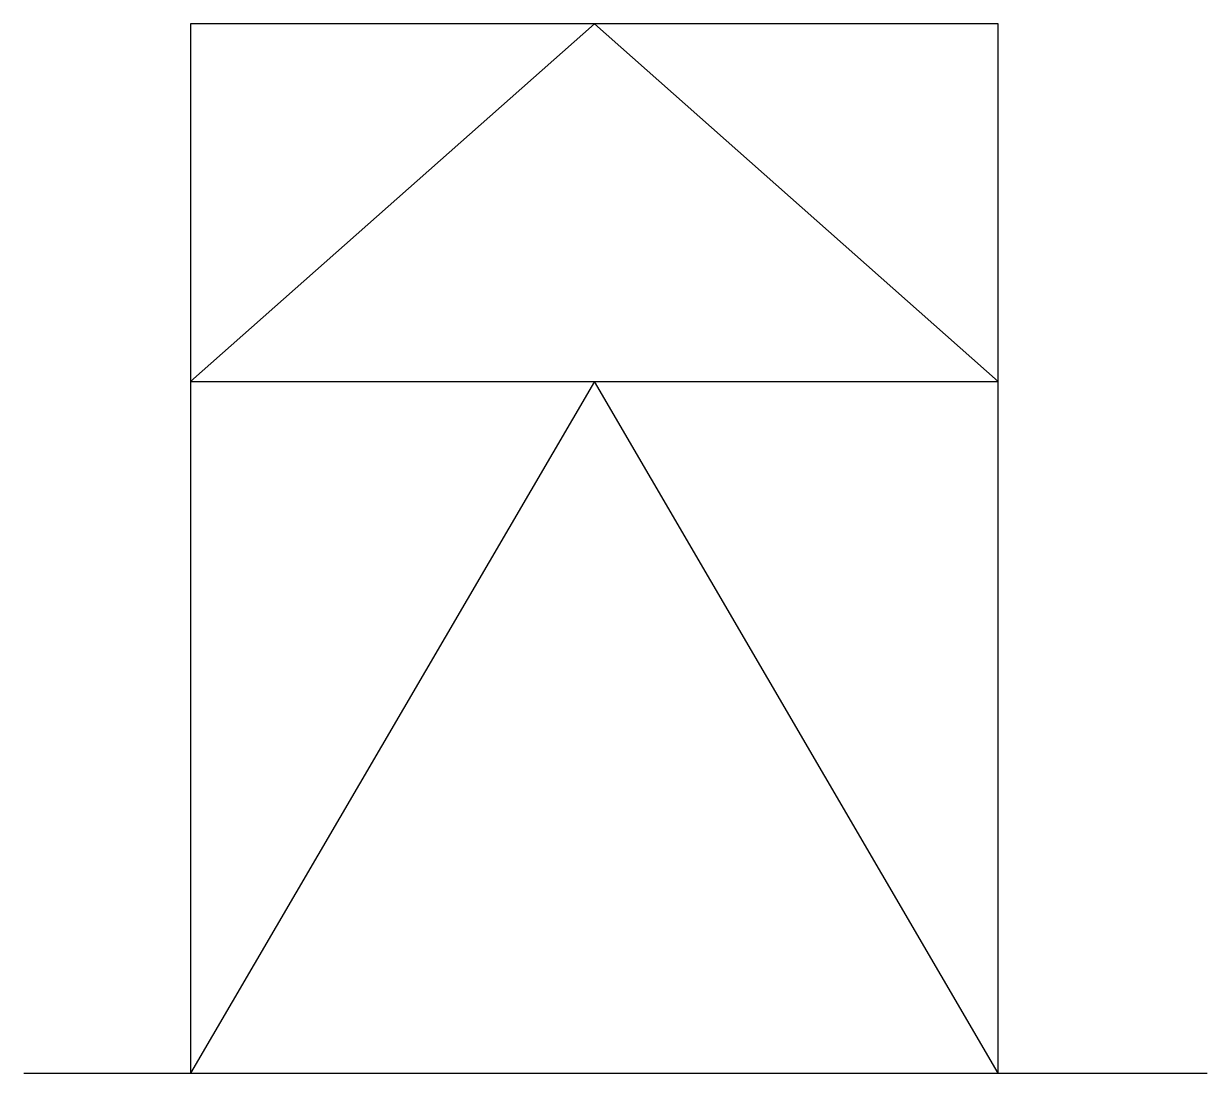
# Model space of a CAD drawing. Header units: metres. Extents: x 13487.5 to 13500.7, y 18547.1 to 18558.8.
import ezdxf

# ---------------------------------------------------------------- set-up
doc = ezdxf.new("R2010")
doc.units = ezdxf.units.M
doc.layers.add('PUB_TEXT', color=7, linetype='Continuous')
doc.layers.add('STAIR', color=2, linetype='Continuous')

msp = doc.modelspace()

# ---------------------------------------------------------------- linework, layer by layer
msp.add_lwpolyline([(13487.5, 18547.06), (13500.69, 18547.06)])
at = {"layer": 'PUB_TEXT'}
msp.add_lwpolyline([(13498.36, 18547.06), (13498.36, 18558.76), (13489.36, 18558.76), (13489.36, 18547.06)], dxfattribs=at)
at = {"layer": 'STAIR'}
for p, q in [((13493.86, 18558.76), (13489.36, 18554.77)), ((13498.36, 18554.77), (13493.86, 18558.76)), ((13493.86, 18554.77), (13489.36, 18547.06)), ((13489.36, 18554.77), (13498.36, 18554.77)), ((13498.36, 18547.06), (13493.86, 18554.77))]:
    msp.add_line(p, q, dxfattribs=at)

doc.saveas('drawing.dxf')
